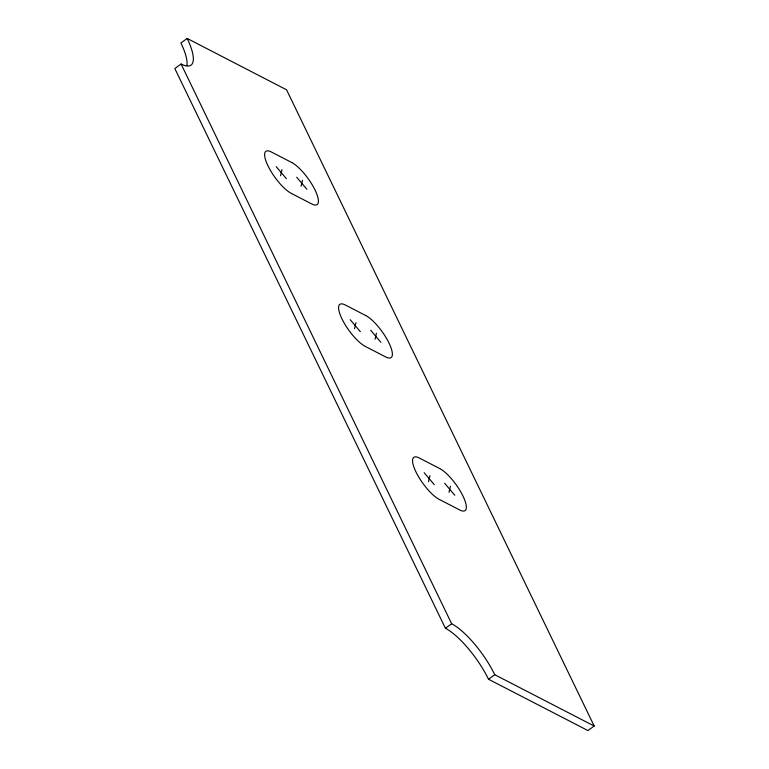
<?xml version="1.0" encoding="UTF-8"?>
<svg xmlns="http://www.w3.org/2000/svg" width="769" height="769" viewBox="0 0 769 769"><rect width="100%" height="100%" fill="white"/><g stroke="black" fill="none" stroke-linecap="round" stroke-linejoin="round"><path stroke-width="1.15" d="M280.56 175.678L282.002 169.651M301.054 186.252L302.496 180.234M354.528 328.69L355.97 322.663M375.022 339.264L376.454 333.237M428.496 481.692L429.929 475.665M448.99 492.275L450.423 486.248M187.175 38.45A48.582 14.534 54.2 0 1 181.08 64.01L174.813 68.528L445.414 628.283A48.582 14.534 54.2 0 1 488.488 679.229L587.92 730.55L594.187 726.032L286.568 89.8L187.175 38.45L180.917 42.968A48.582 14.534 54.2 0 1 186.944 65.49M445.414 628.283L451.672 623.765L181.08 64.01M488.488 679.229L494.755 674.711L594.187 726.032M296.699 177.235L306.85 189.251M276.206 166.662L286.356 178.668M370.658 330.247L380.818 342.253M350.174 319.673L360.325 331.679M444.626 483.259L454.787 495.265M424.132 472.675L434.293 484.681M451.672 623.765A48.582 14.534 54.2 0 1 494.755 674.711M291.759 162.528L271.265 151.945A26.309 7.873 54.2 0 0 267.958 165.787A26.309 7.873 54.2 0 0 291.297 193.384L311.791 203.968A26.309 7.873 54.2 0 0 315.088 190.116A26.309 7.873 54.2 0 0 291.759 162.528M365.727 315.53L345.233 304.957A26.309 7.873 54.2 0 0 341.926 318.799A26.309 7.873 54.2 0 0 365.265 346.396L385.759 356.97A26.309 7.873 54.2 0 0 389.056 343.128A26.309 7.873 54.2 0 0 365.727 315.53M439.685 468.542L419.201 457.959A26.309 7.873 54.2 0 0 415.894 471.81A26.309 7.873 54.2 0 0 439.234 499.398L459.727 509.982A26.309 7.873 54.2 0 0 463.025 496.14A26.309 7.873 54.2 0 0 439.685 468.542"/></g></svg>
